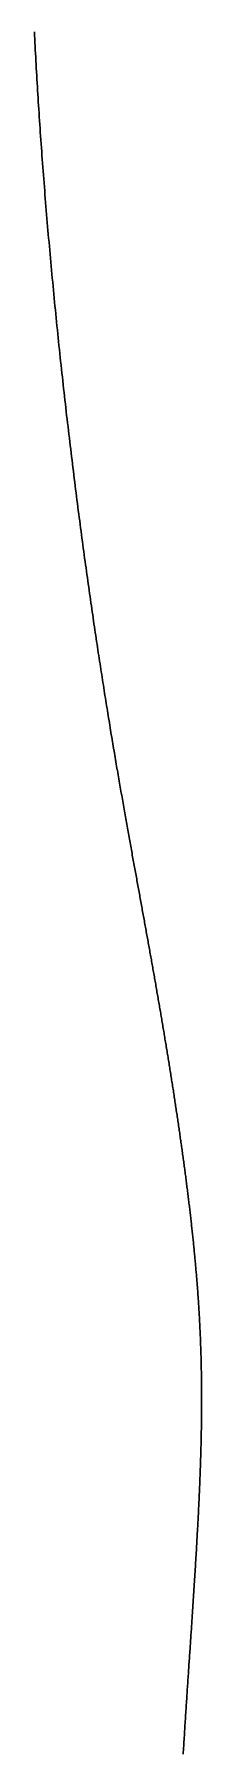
# Model space of a CAD drawing. Header units: inches. Extents: x 130170 to 284068, y 377793 to 804530.
# Drawn here: x 253813.41 to 253817.66, y 736780.04 to 736823.76 of the extents above; entities that cross this region are included whole.
import ezdxf

# ---------------------------------------------------------------- set-up
doc = ezdxf.new("R2010")
doc.units = ezdxf.units.IN
doc.header["$MEASUREMENT"] = 0
doc.layers.add('muni_il', color=7, linetype='Continuous')

msp = doc.modelspace()

# ---------------------------------------------------------------- linework, layer by layer
at = {"layer": 'muni_il'}
for points in [[(253813.407, 736823.828), (253813.412, 736823.736), (253813.416, 736823.645), (253813.421, 736823.553), (253813.425, 736823.461), (253813.43, 736823.369), (253813.435, 736823.277), (253813.44, 736823.184), (253813.445, 736823.091), (253813.45, 736822.997), (253813.456, 736822.904), (253813.461, 736822.81), (253813.466, 736822.715), (253813.472, 736822.621), (253813.478, 736822.526), (253813.483, 736822.431), (253813.489, 736822.336), (253813.495, 736822.241), (253813.501, 736822.145), (253813.507, 736822.049), (253813.513, 736821.953), (253813.519, 736821.856), (253813.525, 736821.76), (253813.532, 736821.663), (253813.538, 736821.566), (253813.545, 736821.468), (253813.551, 736821.371), (253813.558, 736821.273), (253813.565, 736821.175), (253813.572, 736821.077), (253813.579, 736820.979), (253813.586, 736820.88), (253813.593, 736820.781), (253813.6, 736820.683), (253813.607, 736820.584), (253813.615, 736820.484), (253813.622, 736820.385), (253813.63, 736820.285), (253813.638, 736820.186), (253813.645, 736820.086), (253813.653, 736819.986), (253813.661, 736819.886), (253813.669, 736819.786), (253813.677, 736819.685), (253813.685, 736819.585), (253813.693, 736819.484), (253813.702, 736819.384), (253813.71, 736819.283), (253813.718, 736819.182), (253813.727, 736819.081), (253813.735, 736818.98), (253813.744, 736818.879), (253813.753, 736818.778), (253813.761, 736818.677), (253813.77, 736818.576), (253813.779, 736818.474), (253813.788, 736818.373), (253813.797, 736818.272), (253813.806, 736818.17), (253813.816, 736818.069), (253813.825, 736817.967), (253813.834, 736817.866), (253813.844, 736817.765), (253813.853, 736817.663), (253813.862, 736817.562), (253813.872, 736817.46), (253813.882, 736817.359), (253813.892, 736817.258), (253813.901, 736817.156), (253813.911, 736817.055), (253813.921, 736816.954), (253813.931, 736816.853), (253813.941, 736816.752), (253813.951, 736816.651), (253813.961, 736816.55), (253813.971, 736816.449), (253813.981, 736816.348), (253813.992, 736816.248), (253814.002, 736816.147), (253814.012, 736816.047), (253814.023, 736815.947), (253814.033, 736815.846), (253814.044, 736815.746), (253814.054, 736815.647), (253814.065, 736815.547), (253814.075, 736815.447), (253814.086, 736815.348), (253814.097, 736815.248), (253814.108, 736815.149), (253814.118, 736815.05), (253814.129, 736814.952), (253814.14, 736814.853), (253814.151, 736814.755), (253814.162, 736814.657), (253814.173, 736814.559), (253814.184, 736814.461), (253814.195, 736814.363), (253814.206, 736814.266), (253814.217, 736814.169), (253814.228, 736814.072), (253814.239, 736813.975), (253814.251, 736813.879), (253814.262, 736813.783), (253814.273, 736813.687), (253814.284, 736813.591), (253814.296, 736813.496), (253814.307, 736813.401), (253814.318, 736813.306), (253814.33, 736813.212), (253814.341, 736813.117), (253814.352, 736813.023), (253814.364, 736812.93), (253814.375, 736812.836), (253814.387, 736812.743), (253814.398, 736812.651), (253814.409, 736812.558), (253814.421, 736812.466), (253814.432, 736812.374), (253814.444, 736812.283), (253814.455, 736812.191), (253814.467, 736812.101), (253814.478, 736812.01), (253814.49, 736811.92), (253814.501, 736811.83), (253814.513, 736811.741), (253814.524, 736811.652), (253814.536, 736811.563), (253814.547, 736811.474), (253814.559, 736811.386), (253814.571, 736811.299), (253814.582, 736811.211), (253814.594, 736811.124), (253814.605, 736811.038), (253814.617, 736810.951), (253814.628, 736810.865), (253814.64, 736810.78), (253814.651, 736810.695), (253814.662, 736810.61), (253814.674, 736810.526), (253814.685, 736810.442), (253814.697, 736810.358), (253814.708, 736810.275), (253814.72, 736810.192), (253814.731, 736810.11), (253814.743, 736810.028), (253814.754, 736809.946), (253814.765, 736809.865), (253814.777, 736809.784), (253814.788, 736809.704), (253814.8, 736809.624), (253814.811, 736809.544), (253814.822, 736809.465), (253814.833, 736809.386), (253814.845, 736809.308), (253814.856, 736809.229), (253814.867, 736809.152), (253814.878, 736809.075), (253814.89, 736808.998), (253814.901, 736808.922), (253814.912, 736808.846), (253814.923, 736808.77), (253814.934, 736808.695), (253814.945, 736808.62), (253814.956, 736808.546), (253814.967, 736808.472), (253814.978, 736808.398), (253814.989, 736808.325), (253815, 736808.252), (253815.011, 736808.18), (253815.022, 736808.108), (253815.033, 736808.036), (253815.044, 736807.965), (253815.054, 736807.894), (253815.065, 736807.824), (253815.076, 736807.754), (253815.087, 736807.684), (253815.097, 736807.615), (253815.108, 736807.546), (253815.119, 736807.478), (253815.129, 736807.41), (253815.14, 736807.342), (253815.15, 736807.275), (253815.161, 736807.208), (253815.171, 736807.142), (253815.182, 736807.076), (253815.192, 736807.01), (253815.203, 736806.945), (253815.213, 736806.88), (253815.223, 736806.815), (253815.234, 736806.751), (253815.244, 736806.687), (253815.254, 736806.624), (253815.264, 736806.561), (253815.274, 736806.498), (253815.285, 736806.436), (253815.295, 736806.374), (253815.305, 736806.312), (253815.315, 736806.251), (253815.325, 736806.19), (253815.335, 736806.129), (253815.345, 736806.069), (253815.354, 736806.009), (253815.364, 736805.949), (253815.374, 736805.89), (253815.384, 736805.831), (253815.394, 736805.773), (253815.403, 736805.715), (253815.413, 736805.657), (253815.423, 736805.599), (253815.432, 736805.542), (253815.442, 736805.485), (253815.452, 736805.428), (253815.461, 736805.372), (253815.47, 736805.316), (253815.48, 736805.261), (253815.489, 736805.205), (253815.499, 736805.15), (253815.508, 736805.095), (253815.517, 736805.041), (253815.527, 736804.987), (253815.536, 736804.933), (253815.545, 736804.879), (253815.554, 736804.826), (253815.564, 736804.773), (253815.573, 736804.72), (253815.582, 736804.668), (253815.591, 736804.616), (253815.6, 736804.564), (253815.609, 736804.512), (253815.618, 736804.461), (253815.627, 736804.409), (253815.636, 736804.358), (253815.645, 736804.308), (253815.654, 736804.258), (253815.662, 736804.207), (253815.671, 736804.157), (253815.68, 736804.108), (253815.689, 736804.058), (253815.697, 736804.009), (253815.706, 736803.96), (253815.715, 736803.912), (253815.723, 736803.863), (253815.732, 736803.815), (253815.74, 736803.767), (253815.749, 736803.719), (253815.757, 736803.671), (253815.766, 736803.624), (253815.774, 736803.577), (253815.783, 736803.53), (253815.791, 736803.483), (253815.8, 736803.436), (253815.808, 736803.39), (253815.816, 736803.343), (253815.825, 736803.297), (253815.833, 736803.251), (253815.841, 736803.206), (253815.849, 736803.16), (253815.857, 736803.115), (253815.866, 736803.07), (253815.874, 736803.025), (253815.882, 736802.98), (253815.89, 736802.935), (253815.898, 736802.891), (253815.906, 736802.846), (253815.914, 736802.802), (253815.922, 736802.758), (253815.93, 736802.714), (253815.938, 736802.67), (253815.946, 736802.627), (253815.954, 736802.584), (253815.962, 736802.54), (253815.97, 736802.497), (253815.977, 736802.454), (253815.985, 736802.411), (253815.993, 736802.368), (253816.001, 736802.326), (253816.009, 736802.283), (253816.016, 736802.241), (253816.024, 736802.198), (253816.032, 736802.156), (253816.039, 736802.114), (253816.047, 736802.072), (253816.055, 736802.03), (253816.062, 736801.988), (253816.07, 736801.947), (253816.078, 736801.905), (253816.085, 736801.864), (253816.093, 736801.822), (253816.1, 736801.781), (253816.108, 736801.74), (253816.115, 736801.699), (253816.123, 736801.658), (253816.13, 736801.617), (253816.138, 736801.576), (253816.145, 736801.535), (253816.152, 736801.495), (253816.16, 736801.454), (253816.167, 736801.414), (253816.174, 736801.373), (253816.182, 736801.333), (253816.189, 736801.293), (253816.196, 736801.252), (253816.204, 736801.212), (253816.211, 736801.172), (253816.218, 736801.132), (253816.226, 736801.092), (253816.233, 736801.052), (253816.24, 736801.012), (253816.247, 736800.973), (253816.254, 736800.933), (253816.262, 736800.893), (253816.269, 736800.853), (253816.276, 736800.814), (253816.283, 736800.774), (253816.29, 736800.735), (253816.297, 736800.695), (253816.304, 736800.656), (253816.311, 736800.616), (253816.319, 736800.577), (253816.326, 736800.538), (253816.333, 736800.499), (253816.34, 736800.459), (253816.347, 736800.42), (253816.354, 736800.381), (253816.361, 736800.342), (253816.368, 736800.303), (253816.375, 736800.264), (253816.382, 736800.225), (253816.389, 736800.185), (253816.396, 736800.147), (253816.403, 736800.107), (253816.41, 736800.068), (253816.416, 736800.03), (253816.423, 736799.991), (253816.43, 736799.952), (253816.437, 736799.913), (253816.444, 736799.874), (253816.451, 736799.835), (253816.458, 736799.796), (253816.465, 736799.758), (253816.471, 736799.719), (253816.478, 736799.68), (253816.485, 736799.641), (253816.492, 736799.602), (253816.499, 736799.564), (253816.505, 736799.525), (253816.512, 736799.486), (253816.519, 736799.448), (253816.525, 736799.409), (253816.532, 736799.37), (253816.539, 736799.332), (253816.546, 736799.293), (253816.552, 736799.254), (253816.559, 736799.216), (253816.566, 736799.177), (253816.572, 736799.138), (253816.579, 736799.1), (253816.586, 736799.061), (253816.592, 736799.022), (253816.599, 736798.984), (253816.606, 736798.945), (253816.612, 736798.906), (253816.619, 736798.868), (253816.625, 736798.829), (253816.632, 736798.79), (253816.639, 736798.752), (253816.645, 736798.713), (253816.652, 736798.674), (253816.658, 736798.636), (253816.665, 736798.597), (253816.671, 736798.558), (253816.678, 736798.52), (253816.684, 736798.481), (253816.691, 736798.443), (253816.697, 736798.404), (253816.704, 736798.365), (253816.71, 736798.327), (253816.717, 736798.288), (253816.723, 736798.249), (253816.729, 736798.211), (253816.736, 736798.172), (253816.742, 736798.133), (253816.749, 736798.095), (253816.755, 736798.056), (253816.761, 736798.017), (253816.768, 736797.978), (253816.774, 736797.94), (253816.78, 736797.901), (253816.787, 736797.862), (253816.793, 736797.824), (253816.799, 736797.785), (253816.806, 736797.746), (253816.812, 736797.708), (253816.818, 736797.669), (253816.824, 736797.63), (253816.831, 736797.591), (253816.837, 736797.553), (253816.843, 736797.514), (253816.849, 736797.475), (253816.855, 736797.437), (253816.862, 736797.398), (253816.868, 736797.359), (253816.874, 736797.321), (253816.88, 736797.282), (253816.886, 736797.243), (253816.892, 736797.205), (253816.898, 736797.166), (253816.904, 736797.127), (253816.911, 736797.088), (253816.917, 736797.05), (253816.923, 736797.011), (253816.929, 736796.972), (253816.935, 736796.934), (253816.941, 736796.895), (253816.947, 736796.856), (253816.953, 736796.818), (253816.959, 736796.779), (253816.965, 736796.74), (253816.97, 736796.702), (253816.976, 736796.663), (253816.982, 736796.624), (253816.988, 736796.586), (253816.994, 736796.547), (253817, 736796.508), (253817.006, 736796.47), (253817.012, 736796.431), (253817.017, 736796.393), (253817.023, 736796.354), (253817.029, 736796.316), (253817.035, 736796.277), (253817.041, 736796.238), (253817.046, 736796.2), (253817.052, 736796.161), (253817.058, 736796.123), (253817.063, 736796.084), (253817.069, 736796.046), (253817.075, 736796.007), (253817.08, 736795.969), (253817.086, 736795.93), (253817.091, 736795.892), (253817.097, 736795.854), (253817.103, 736795.815), (253817.108, 736795.777), (253817.114, 736795.738), (253817.119, 736795.7), (253817.125, 736795.662), (253817.13, 736795.624), (253817.135, 736795.585), (253817.141, 736795.547), (253817.146, 736795.509), (253817.152, 736795.47), (253817.157, 736795.432), (253817.162, 736795.394), (253817.168, 736795.356), (253817.173, 736795.318), (253817.178, 736795.28), (253817.183, 736795.242), (253817.189, 736795.204), (253817.194, 736795.166), (253817.199, 736795.128), (253817.204, 736795.09), (253817.209, 736795.051), (253817.214, 736795.014), (253817.219, 736794.976), (253817.225, 736794.938), (253817.23, 736794.9), (253817.235, 736794.862), (253817.24, 736794.824), (253817.245, 736794.786), (253817.25, 736794.749), (253817.255, 736794.711), (253817.26, 736794.673), (253817.264, 736794.636), (253817.269, 736794.598), (253817.274, 736794.561), (253817.279, 736794.523), (253817.284, 736794.486), (253817.288, 736794.448), (253817.293, 736794.411), (253817.298, 736794.373), (253817.303, 736794.336), (253817.307, 736794.298), (253817.312, 736794.261), (253817.316, 736794.224), (253817.321, 736794.187), (253817.326, 736794.149), (253817.33, 736794.112), (253817.335, 736794.075), (253817.339, 736794.038), (253817.344, 736794.001), (253817.348, 736793.964), (253817.353, 736793.927), (253817.357, 736793.89), (253817.361, 736793.853), (253817.366, 736793.816), (253817.37, 736793.779), (253817.374, 736793.742), (253817.378, 736793.705), (253817.383, 736793.669), (253817.387, 736793.632), (253817.391, 736793.595), (253817.395, 736793.559), (253817.399, 736793.522), (253817.403, 736793.486), (253817.407, 736793.449), (253817.411, 736793.412), (253817.415, 736793.376), (253817.419, 736793.34), (253817.423, 736793.303), (253817.427, 736793.267), (253817.431, 736793.23), (253817.435, 736793.194), (253817.438, 736793.158), (253817.442, 736793.122), (253817.446, 736793.086), (253817.45, 736793.049), (253817.453, 736793.013), (253817.457, 736792.977), (253817.461, 736792.941), (253817.464, 736792.905), (253817.468, 736792.869), (253817.471, 736792.833), (253817.475, 736792.798), (253817.478, 736792.762), (253817.482, 736792.726), (253817.485, 736792.69), (253817.488, 736792.655), (253817.492, 736792.619), (253817.495, 736792.583), (253817.498, 736792.548), (253817.502, 736792.512), (253817.505, 736792.476), (253817.508, 736792.441), (253817.511, 736792.405), (253817.514, 736792.37), (253817.517, 736792.334), (253817.52, 736792.299), (253817.523, 736792.264), (253817.526, 736792.228), (253817.529, 736792.193), (253817.532, 736792.158), (253817.535, 736792.122), (253817.538, 736792.087), (253817.541, 736792.052), (253817.544, 736792.017), (253817.546, 736791.982), (253817.549, 736791.947), (253817.552, 736791.911), (253817.554, 736791.876), (253817.557, 736791.841), (253817.56, 736791.806), (253817.562, 736791.771), (253817.565, 736791.736), (253817.567, 736791.701), (253817.57, 736791.666), (253817.572, 736791.631), (253817.575, 736791.597), (253817.577, 736791.562), (253817.579, 736791.527), (253817.581, 736791.492), (253817.584, 736791.457), (253817.586, 736791.422), (253817.588, 736791.388), (253817.59, 736791.353), (253817.593, 736791.318), (253817.595, 736791.283), (253817.597, 736791.249), (253817.599, 736791.214), (253817.601, 736791.179), (253817.603, 736791.145), (253817.605, 736791.11), (253817.606, 736791.075), (253817.608, 736791.041), (253817.61, 736791.006), (253817.612, 736790.972), (253817.614, 736790.937), (253817.615, 736790.902), (253817.617, 736790.868), (253817.619, 736790.833), (253817.62, 736790.799), (253817.622, 736790.764), (253817.624, 736790.729), (253817.625, 736790.695), (253817.627, 736790.66), (253817.628, 736790.626), (253817.63, 736790.591), (253817.631, 736790.557), (253817.632, 736790.522), (253817.634, 736790.488), (253817.635, 736790.453), (253817.636, 736790.418), (253817.637, 736790.384), (253817.639, 736790.349), (253817.64, 736790.315), (253817.641, 736790.28), (253817.642, 736790.246), (253817.643, 736790.211), (253817.644, 736790.176), (253817.645, 736790.142), (253817.646, 736790.107), (253817.647, 736790.073), (253817.648, 736790.038), (253817.649, 736790.003), (253817.65, 736789.969), (253817.65, 736789.934), (253817.651, 736789.899), (253817.652, 736789.864), (253817.653, 736789.83), (253817.653, 736789.795), (253817.654, 736789.76), (253817.655, 736789.726), (253817.655, 736789.691), (253817.656, 736789.656), (253817.656, 736789.621), (253817.657, 736789.586), (253817.657, 736789.551), (253817.658, 736789.517), (253817.658, 736789.482), (253817.658, 736789.447), (253817.659, 736789.412), (253817.659, 736789.377), (253817.659, 736789.342), (253817.66, 736789.307), (253817.66, 736789.272), (253817.66, 736789.237), (253817.66, 736789.202), (253817.66, 736789.166), (253817.66, 736789.131), (253817.66, 736789.096), (253817.66, 736789.061), (253817.66, 736789.025), (253817.66, 736788.99), (253817.66, 736788.955), (253817.66, 736788.919), (253817.66, 736788.884), (253817.66, 736788.849), (253817.66, 736788.813), (253817.66, 736788.778), (253817.659, 736788.742), (253817.659, 736788.706), (253817.659, 736788.671), (253817.658, 736788.635), (253817.658, 736788.599), (253817.658, 736788.564), (253817.657, 736788.528), (253817.657, 736788.492), (253817.656, 736788.456), (253817.656, 736788.42), (253817.655, 736788.384), (253817.655, 736788.348), (253817.654, 736788.312), (253817.654, 736788.276), (253817.653, 736788.24), (253817.652, 736788.204), (253817.652, 736788.168), (253817.651, 736788.131), (253817.65, 736788.095), (253817.649, 736788.059), (253817.649, 736788.022), (253817.648, 736787.986), (253817.647, 736787.949), (253817.646, 736787.913), (253817.645, 736787.876), (253817.644, 736787.839), (253817.643, 736787.803), (253817.642, 736787.766), (253817.641, 736787.729), (253817.64, 736787.692), (253817.639, 736787.655), (253817.638, 736787.618), (253817.637, 736787.581), (253817.636, 736787.544), (253817.634, 736787.507), (253817.633, 736787.469), (253817.632, 736787.432), (253817.631, 736787.395), (253817.63, 736787.358), (253817.628, 736787.32), (253817.627, 736787.283), (253817.626, 736787.245), (253817.624, 736787.207), (253817.623, 736787.17), (253817.621, 736787.132), (253817.62, 736787.094), (253817.619, 736787.056), (253817.617, 736787.018), (253817.616, 736786.98), (253817.614, 736786.942), (253817.612, 736786.904), (253817.611, 736786.866), (253817.609, 736786.827), (253817.608, 736786.789), (253817.606, 736786.751), (253817.604, 736786.712), (253817.603, 736786.674), (253817.601, 736786.635), (253817.599, 736786.596), (253817.597, 736786.557), (253817.596, 736786.519), (253817.594, 736786.48), (253817.592, 736786.441), (253817.59, 736786.402), (253817.588, 736786.363), (253817.586, 736786.324), (253817.585, 736786.284), (253817.583, 736786.245), (253817.581, 736786.206), (253817.579, 736786.166), (253817.577, 736786.127), (253817.575, 736786.087), (253817.573, 736786.047), (253817.571, 736786.008), (253817.569, 736785.968), (253817.566, 736785.928), (253817.564, 736785.888), (253817.562, 736785.848), (253817.56, 736785.808), (253817.558, 736785.768), (253817.556, 736785.727), (253817.554, 736785.687), (253817.551, 736785.647), (253817.549, 736785.606), (253817.547, 736785.565), (253817.545, 736785.525), (253817.542, 736785.484), (253817.54, 736785.443), (253817.538, 736785.402), (253817.535, 736785.361), (253817.533, 736785.32), (253817.531, 736785.279), (253817.528, 736785.238), (253817.526, 736785.196), (253817.523, 736785.155), (253817.521, 736785.114), (253817.518, 736785.072), (253817.516, 736785.03), (253817.513, 736784.989), (253817.511, 736784.947), (253817.508, 736784.905), (253817.506, 736784.863), (253817.503, 736784.821), (253817.501, 736784.779), (253817.498, 736784.736), (253817.495, 736784.694), (253817.493, 736784.652), (253817.49, 736784.609), (253817.487, 736784.566), (253817.485, 736784.524), (253817.482, 736784.481), (253817.479, 736784.438), (253817.477, 736784.395), (253817.474, 736784.352), (253817.471, 736784.309), (253817.469, 736784.265), (253817.466, 736784.222), (253817.463, 736784.179), (253817.46, 736784.135), (253817.457, 736784.091), (253817.454, 736784.048), (253817.452, 736784.004), (253817.449, 736783.96), (253817.446, 736783.916), (253817.443, 736783.872), (253817.44, 736783.828), (253817.437, 736783.783), (253817.434, 736783.739), (253817.431, 736783.694), (253817.429, 736783.65), (253817.426, 736783.605), (253817.423, 736783.56), (253817.42, 736783.515), (253817.417, 736783.47), (253817.414, 736783.425), (253817.411, 736783.38), (253817.408, 736783.334), (253817.405, 736783.289), (253817.402, 736783.243), (253817.399, 736783.197), (253817.396, 736783.152), (253817.393, 736783.106), (253817.389, 736783.06), (253817.386, 736783.014), (253817.383, 736782.967), (253817.38, 736782.921), (253817.377, 736782.875), (253817.374, 736782.828), (253817.371, 736782.781), (253817.368, 736782.735), (253817.365, 736782.688), (253817.362, 736782.64), (253817.358, 736782.593), (253817.355, 736782.546), (253817.352, 736782.499), (253817.349, 736782.451), (253817.346, 736782.404), (253817.342, 736782.356), (253817.339, 736782.308), (253817.336, 736782.26), (253817.333, 736782.212), (253817.33, 736782.164), (253817.326, 736782.115), (253817.323, 736782.067), (253817.32, 736782.018), (253817.317, 736781.97), (253817.313, 736781.921), (253817.31, 736781.872), (253817.307, 736781.823), (253817.304, 736781.773), (253817.3, 736781.724), (253817.297, 736781.674), (253817.294, 736781.625), (253817.291, 736781.575), (253817.287, 736781.525), (253817.284, 736781.475), (253817.281, 736781.425), (253817.277, 736781.375), (253817.274, 736781.324), (253817.271, 736781.274), (253817.267, 736781.223), (253817.264, 736781.172), (253817.261, 736781.121), (253817.257, 736781.07), (253817.254, 736781.019), (253817.251, 736780.968), (253817.247, 736780.916), (253817.244, 736780.865), (253817.241, 736780.813), (253817.237, 736780.761), (253817.234, 736780.709), (253817.231, 736780.657), (253817.227, 736780.604), (253817.224, 736780.552), (253817.221, 736780.499), (253817.217, 736780.446), (253817.214, 736780.393), (253817.21, 736780.34), (253817.207, 736780.287), (253817.204, 736780.234), (253817.2, 736780.18), (253817.197, 736780.127), (253817.194, 736780.073), (253817.19, 736780.019)], [(253817.19, 736780.019), (253817.194, 736780.073), (253817.197, 736780.127), (253817.2, 736780.18), (253817.204, 736780.234), (253817.207, 736780.287), (253817.21, 736780.34), (253817.214, 736780.393), (253817.217, 736780.446), (253817.221, 736780.499), (253817.224, 736780.552), (253817.227, 736780.604), (253817.231, 736780.657), (253817.234, 736780.709), (253817.237, 736780.761), (253817.241, 736780.813), (253817.244, 736780.865), (253817.247, 736780.916), (253817.251, 736780.968), (253817.254, 736781.019), (253817.257, 736781.07), (253817.261, 736781.121), (253817.264, 736781.172), (253817.267, 736781.223), (253817.271, 736781.274), (253817.274, 736781.324), (253817.277, 736781.375), (253817.281, 736781.425), (253817.284, 736781.475), (253817.287, 736781.525), (253817.291, 736781.575), (253817.294, 736781.625), (253817.297, 736781.674), (253817.3, 736781.724), (253817.304, 736781.773), (253817.307, 736781.823), (253817.31, 736781.872), (253817.313, 736781.921), (253817.317, 736781.97), (253817.32, 736782.018), (253817.323, 736782.067), (253817.326, 736782.115), (253817.33, 736782.164), (253817.333, 736782.212), (253817.336, 736782.26), (253817.339, 736782.308), (253817.342, 736782.356), (253817.346, 736782.404), (253817.349, 736782.451), (253817.352, 736782.499), (253817.355, 736782.546), (253817.358, 736782.593), (253817.362, 736782.64), (253817.365, 736782.688), (253817.368, 736782.735), (253817.371, 736782.781), (253817.374, 736782.828), (253817.377, 736782.875), (253817.38, 736782.921), (253817.383, 736782.967), (253817.386, 736783.014), (253817.389, 736783.06), (253817.393, 736783.106), (253817.396, 736783.152), (253817.399, 736783.197), (253817.402, 736783.243), (253817.405, 736783.289), (253817.408, 736783.334), (253817.411, 736783.38), (253817.414, 736783.425), (253817.417, 736783.47), (253817.42, 736783.515), (253817.423, 736783.56), (253817.426, 736783.605), (253817.429, 736783.65), (253817.431, 736783.694), (253817.434, 736783.739), (253817.437, 736783.783), (253817.44, 736783.828), (253817.443, 736783.872), (253817.446, 736783.916), (253817.449, 736783.96), (253817.452, 736784.004), (253817.454, 736784.048), (253817.457, 736784.091), (253817.46, 736784.135), (253817.463, 736784.179), (253817.466, 736784.222), (253817.469, 736784.265), (253817.471, 736784.309), (253817.474, 736784.352), (253817.477, 736784.395), (253817.479, 736784.438), (253817.482, 736784.481), (253817.485, 736784.524), (253817.487, 736784.566), (253817.49, 736784.609), (253817.493, 736784.652), (253817.495, 736784.694), (253817.498, 736784.736), (253817.501, 736784.779), (253817.503, 736784.821), (253817.506, 736784.863), (253817.508, 736784.905), (253817.511, 736784.947), (253817.513, 736784.989), (253817.516, 736785.03), (253817.518, 736785.072), (253817.521, 736785.114), (253817.523, 736785.155), (253817.526, 736785.196), (253817.528, 736785.238), (253817.531, 736785.279), (253817.533, 736785.32), (253817.535, 736785.361), (253817.538, 736785.402), (253817.54, 736785.443), (253817.542, 736785.484), (253817.545, 736785.525), (253817.547, 736785.565), (253817.549, 736785.606), (253817.551, 736785.647), (253817.554, 736785.687), (253817.556, 736785.727), (253817.558, 736785.768), (253817.56, 736785.808), (253817.562, 736785.848), (253817.564, 736785.888), (253817.566, 736785.928), (253817.569, 736785.968), (253817.571, 736786.008), (253817.573, 736786.047), (253817.575, 736786.087), (253817.577, 736786.127), (253817.579, 736786.166), (253817.581, 736786.206), (253817.583, 736786.245), (253817.585, 736786.284), (253817.586, 736786.324), (253817.588, 736786.363), (253817.59, 736786.402), (253817.592, 736786.441), (253817.594, 736786.48), (253817.596, 736786.519), (253817.597, 736786.557), (253817.599, 736786.596), (253817.601, 736786.635), (253817.603, 736786.674), (253817.604, 736786.712), (253817.606, 736786.751), (253817.608, 736786.789), (253817.609, 736786.827), (253817.611, 736786.866), (253817.612, 736786.904), (253817.614, 736786.942), (253817.616, 736786.98), (253817.617, 736787.018), (253817.619, 736787.056), (253817.62, 736787.094), (253817.621, 736787.132), (253817.623, 736787.17), (253817.624, 736787.207), (253817.626, 736787.245), (253817.627, 736787.283), (253817.628, 736787.32), (253817.63, 736787.358), (253817.631, 736787.395), (253817.632, 736787.432), (253817.633, 736787.469), (253817.634, 736787.507), (253817.636, 736787.544), (253817.637, 736787.581), (253817.638, 736787.618), (253817.639, 736787.655), (253817.64, 736787.692), (253817.641, 736787.729), (253817.642, 736787.766), (253817.643, 736787.803), (253817.644, 736787.839), (253817.645, 736787.876), (253817.646, 736787.913), (253817.647, 736787.949), (253817.648, 736787.986), (253817.649, 736788.022), (253817.649, 736788.059), (253817.65, 736788.095), (253817.651, 736788.131), (253817.652, 736788.168), (253817.652, 736788.204), (253817.653, 736788.24), (253817.654, 736788.276), (253817.654, 736788.312), (253817.655, 736788.348), (253817.655, 736788.384), (253817.656, 736788.42), (253817.656, 736788.456), (253817.657, 736788.492), (253817.657, 736788.528), (253817.658, 736788.564), (253817.658, 736788.599), (253817.658, 736788.635), (253817.659, 736788.671), (253817.659, 736788.706), (253817.659, 736788.742), (253817.66, 736788.778), (253817.66, 736788.813), (253817.66, 736788.849), (253817.66, 736788.884), (253817.66, 736788.919), (253817.66, 736788.955), (253817.66, 736788.99), (253817.66, 736789.025), (253817.66, 736789.061), (253817.66, 736789.096), (253817.66, 736789.131), (253817.66, 736789.166), (253817.66, 736789.202), (253817.66, 736789.237), (253817.66, 736789.272), (253817.66, 736789.307), (253817.659, 736789.342), (253817.659, 736789.377), (253817.659, 736789.412), (253817.658, 736789.447), (253817.658, 736789.482), (253817.658, 736789.517), (253817.657, 736789.551), (253817.657, 736789.586), (253817.656, 736789.621), (253817.656, 736789.656), (253817.655, 736789.691), (253817.655, 736789.726), (253817.654, 736789.76), (253817.653, 736789.795), (253817.653, 736789.83), (253817.652, 736789.864), (253817.651, 736789.899), (253817.65, 736789.934), (253817.65, 736789.969), (253817.649, 736790.003), (253817.648, 736790.038), (253817.647, 736790.073), (253817.646, 736790.107), (253817.645, 736790.142), (253817.644, 736790.176), (253817.643, 736790.211), (253817.642, 736790.246), (253817.641, 736790.28), (253817.64, 736790.315), (253817.639, 736790.349), (253817.637, 736790.384), (253817.636, 736790.418), (253817.635, 736790.453), (253817.634, 736790.488), (253817.632, 736790.522), (253817.631, 736790.557), (253817.63, 736790.591), (253817.628, 736790.626), (253817.627, 736790.66), (253817.625, 736790.695), (253817.624, 736790.729), (253817.622, 736790.764), (253817.62, 736790.799), (253817.619, 736790.833), (253817.617, 736790.868), (253817.615, 736790.902), (253817.614, 736790.937), (253817.612, 736790.972), (253817.61, 736791.006), (253817.608, 736791.041), (253817.606, 736791.075), (253817.605, 736791.11), (253817.603, 736791.145), (253817.601, 736791.179), (253817.599, 736791.214), (253817.597, 736791.249), (253817.595, 736791.283), (253817.593, 736791.318), (253817.59, 736791.353), (253817.588, 736791.388), (253817.586, 736791.422), (253817.584, 736791.457), (253817.581, 736791.492), (253817.579, 736791.527), (253817.577, 736791.562), (253817.575, 736791.597), (253817.572, 736791.631), (253817.57, 736791.666), (253817.567, 736791.701), (253817.565, 736791.736), (253817.562, 736791.771), (253817.56, 736791.806), (253817.557, 736791.841), (253817.554, 736791.876), (253817.552, 736791.911), (253817.549, 736791.947), (253817.546, 736791.982), (253817.544, 736792.017), (253817.541, 736792.052), (253817.538, 736792.087), (253817.535, 736792.122), (253817.532, 736792.158), (253817.529, 736792.193), (253817.526, 736792.228), (253817.523, 736792.264), (253817.52, 736792.299), (253817.517, 736792.334), (253817.514, 736792.37), (253817.511, 736792.405), (253817.508, 736792.441), (253817.505, 736792.476), (253817.502, 736792.512), (253817.498, 736792.548), (253817.495, 736792.583), (253817.492, 736792.619), (253817.488, 736792.655), (253817.485, 736792.69), (253817.482, 736792.726), (253817.478, 736792.762), (253817.475, 736792.798), (253817.471, 736792.833), (253817.468, 736792.869), (253817.464, 736792.905), (253817.461, 736792.941), (253817.457, 736792.977), (253817.453, 736793.013), (253817.45, 736793.049), (253817.446, 736793.086), (253817.442, 736793.122), (253817.438, 736793.158), (253817.435, 736793.194), (253817.431, 736793.23), (253817.427, 736793.267), (253817.423, 736793.303), (253817.419, 736793.34), (253817.415, 736793.376), (253817.411, 736793.412), (253817.407, 736793.449), (253817.403, 736793.486), (253817.399, 736793.522), (253817.395, 736793.559), (253817.391, 736793.595), (253817.387, 736793.632), (253817.383, 736793.669), (253817.378, 736793.705), (253817.374, 736793.742), (253817.37, 736793.779), (253817.366, 736793.816), (253817.361, 736793.853), (253817.357, 736793.89), (253817.353, 736793.927), (253817.348, 736793.964), (253817.344, 736794.001), (253817.339, 736794.038), (253817.335, 736794.075), (253817.33, 736794.112), (253817.326, 736794.149), (253817.321, 736794.187), (253817.316, 736794.224), (253817.312, 736794.261), (253817.307, 736794.298), (253817.303, 736794.336), (253817.298, 736794.373), (253817.293, 736794.411), (253817.288, 736794.448), (253817.284, 736794.486), (253817.279, 736794.523), (253817.274, 736794.561), (253817.269, 736794.598), (253817.264, 736794.636), (253817.26, 736794.673), (253817.255, 736794.711), (253817.25, 736794.749), (253817.245, 736794.786), (253817.24, 736794.824), (253817.235, 736794.862), (253817.23, 736794.9), (253817.225, 736794.938), (253817.219, 736794.976), (253817.214, 736795.014), (253817.209, 736795.051), (253817.204, 736795.09), (253817.199, 736795.128), (253817.194, 736795.166), (253817.189, 736795.204), (253817.183, 736795.242), (253817.178, 736795.28), (253817.173, 736795.318), (253817.168, 736795.356), (253817.162, 736795.394), (253817.157, 736795.432), (253817.152, 736795.47), (253817.146, 736795.509), (253817.141, 736795.547), (253817.135, 736795.585), (253817.13, 736795.624), (253817.125, 736795.662), (253817.119, 736795.7), (253817.114, 736795.738), (253817.108, 736795.777), (253817.103, 736795.815), (253817.097, 736795.854), (253817.091, 736795.892), (253817.086, 736795.93), (253817.08, 736795.969), (253817.075, 736796.007), (253817.069, 736796.046), (253817.063, 736796.084), (253817.058, 736796.123), (253817.052, 736796.161), (253817.046, 736796.2), (253817.041, 736796.238), (253817.035, 736796.277), (253817.029, 736796.316), (253817.023, 736796.354), (253817.017, 736796.393), (253817.012, 736796.431), (253817.006, 736796.47), (253817, 736796.508), (253816.994, 736796.547), (253816.988, 736796.586), (253816.982, 736796.624), (253816.976, 736796.663), (253816.97, 736796.702), (253816.965, 736796.74), (253816.959, 736796.779), (253816.953, 736796.818), (253816.947, 736796.856), (253816.941, 736796.895), (253816.935, 736796.934), (253816.929, 736796.972), (253816.923, 736797.011), (253816.917, 736797.05), (253816.911, 736797.088), (253816.904, 736797.127), (253816.898, 736797.166), (253816.892, 736797.205), (253816.886, 736797.243), (253816.88, 736797.282), (253816.874, 736797.321), (253816.868, 736797.359), (253816.862, 736797.398), (253816.855, 736797.437), (253816.849, 736797.475), (253816.843, 736797.514), (253816.837, 736797.553), (253816.831, 736797.591), (253816.824, 736797.63), (253816.818, 736797.669), (253816.812, 736797.708), (253816.806, 736797.746), (253816.799, 736797.785), (253816.793, 736797.824), (253816.787, 736797.862), (253816.78, 736797.901), (253816.774, 736797.94), (253816.768, 736797.978), (253816.761, 736798.017), (253816.755, 736798.056), (253816.749, 736798.095), (253816.742, 736798.133), (253816.736, 736798.172), (253816.729, 736798.211), (253816.723, 736798.249), (253816.717, 736798.288), (253816.71, 736798.327), (253816.704, 736798.365), (253816.697, 736798.404), (253816.691, 736798.443), (253816.684, 736798.481), (253816.678, 736798.52), (253816.671, 736798.558), (253816.665, 736798.597), (253816.658, 736798.636), (253816.652, 736798.674), (253816.645, 736798.713), (253816.639, 736798.752), (253816.632, 736798.79), (253816.625, 736798.829), (253816.619, 736798.868), (253816.612, 736798.906), (253816.606, 736798.945), (253816.599, 736798.984), (253816.592, 736799.022), (253816.586, 736799.061), (253816.579, 736799.1), (253816.572, 736799.138), (253816.566, 736799.177), (253816.559, 736799.216), (253816.552, 736799.254), (253816.546, 736799.293), (253816.539, 736799.332), (253816.532, 736799.37), (253816.525, 736799.409), (253816.519, 736799.448), (253816.512, 736799.486), (253816.505, 736799.525), (253816.499, 736799.564), (253816.492, 736799.602), (253816.485, 736799.641), (253816.478, 736799.68), (253816.471, 736799.719), (253816.465, 736799.758), (253816.458, 736799.796), (253816.451, 736799.835), (253816.444, 736799.874), (253816.437, 736799.913), (253816.43, 736799.952), (253816.423, 736799.991), (253816.416, 736800.03), (253816.41, 736800.068), (253816.403, 736800.107), (253816.396, 736800.147), (253816.389, 736800.185), (253816.382, 736800.225), (253816.375, 736800.264), (253816.368, 736800.303), (253816.361, 736800.342), (253816.354, 736800.381), (253816.347, 736800.42), (253816.34, 736800.459), (253816.333, 736800.499), (253816.326, 736800.538), (253816.319, 736800.577), (253816.311, 736800.616), (253816.304, 736800.656), (253816.297, 736800.695), (253816.29, 736800.735), (253816.283, 736800.774), (253816.276, 736800.814), (253816.269, 736800.853), (253816.262, 736800.893), (253816.254, 736800.933), (253816.247, 736800.973), (253816.24, 736801.012), (253816.233, 736801.052), (253816.226, 736801.092), (253816.218, 736801.132), (253816.211, 736801.172), (253816.204, 736801.212), (253816.196, 736801.252), (253816.189, 736801.293), (253816.182, 736801.333), (253816.174, 736801.373), (253816.167, 736801.414), (253816.16, 736801.454), (253816.152, 736801.495), (253816.145, 736801.535), (253816.138, 736801.576), (253816.13, 736801.617), (253816.123, 736801.658), (253816.115, 736801.699), (253816.108, 736801.74), (253816.1, 736801.781), (253816.093, 736801.822), (253816.085, 736801.864), (253816.078, 736801.905), (253816.07, 736801.947), (253816.062, 736801.988), (253816.055, 736802.03), (253816.047, 736802.072), (253816.039, 736802.114), (253816.032, 736802.156), (253816.024, 736802.198), (253816.016, 736802.241), (253816.009, 736802.283), (253816.001, 736802.326), (253815.993, 736802.368), (253815.985, 736802.411), (253815.977, 736802.454), (253815.97, 736802.497), (253815.962, 736802.54), (253815.954, 736802.584), (253815.946, 736802.627), (253815.938, 736802.67), (253815.93, 736802.714), (253815.922, 736802.758), (253815.914, 736802.802), (253815.906, 736802.846), (253815.898, 736802.891), (253815.89, 736802.935), (253815.882, 736802.98), (253815.874, 736803.025), (253815.866, 736803.07), (253815.857, 736803.115), (253815.849, 736803.16), (253815.841, 736803.206), (253815.833, 736803.251), (253815.825, 736803.297), (253815.816, 736803.343), (253815.808, 736803.39), (253815.8, 736803.436), (253815.791, 736803.483), (253815.783, 736803.53), (253815.774, 736803.577), (253815.766, 736803.624), (253815.757, 736803.671), (253815.749, 736803.719), (253815.74, 736803.767), (253815.732, 736803.815), (253815.723, 736803.863), (253815.715, 736803.912), (253815.706, 736803.96), (253815.697, 736804.009), (253815.689, 736804.058), (253815.68, 736804.108), (253815.671, 736804.157), (253815.662, 736804.207), (253815.654, 736804.258), (253815.645, 736804.308), (253815.636, 736804.358), (253815.627, 736804.409), (253815.618, 736804.461), (253815.609, 736804.512), (253815.6, 736804.564), (253815.591, 736804.616), (253815.582, 736804.668), (253815.573, 736804.72), (253815.564, 736804.773), (253815.554, 736804.826), (253815.545, 736804.879), (253815.536, 736804.933), (253815.527, 736804.987), (253815.517, 736805.041), (253815.508, 736805.095), (253815.499, 736805.15), (253815.489, 736805.205), (253815.48, 736805.261), (253815.47, 736805.316), (253815.461, 736805.372), (253815.452, 736805.428), (253815.442, 736805.485), (253815.432, 736805.542), (253815.423, 736805.599), (253815.413, 736805.657), (253815.403, 736805.715), (253815.394, 736805.773), (253815.384, 736805.831), (253815.374, 736805.89), (253815.364, 736805.949), (253815.354, 736806.009), (253815.345, 736806.069), (253815.335, 736806.129), (253815.325, 736806.19), (253815.315, 736806.251), (253815.305, 736806.312), (253815.295, 736806.374), (253815.285, 736806.436), (253815.274, 736806.498), (253815.264, 736806.561), (253815.254, 736806.624), (253815.244, 736806.687), (253815.234, 736806.751), (253815.223, 736806.815), (253815.213, 736806.88), (253815.203, 736806.945), (253815.192, 736807.01), (253815.182, 736807.076), (253815.171, 736807.142), (253815.161, 736807.208), (253815.15, 736807.275), (253815.14, 736807.342), (253815.129, 736807.41), (253815.119, 736807.478), (253815.108, 736807.546), (253815.097, 736807.615), (253815.087, 736807.684), (253815.076, 736807.754), (253815.065, 736807.824), (253815.054, 736807.894), (253815.044, 736807.965), (253815.033, 736808.036), (253815.022, 736808.108), (253815.011, 736808.18), (253815, 736808.252), (253814.989, 736808.325), (253814.978, 736808.398), (253814.967, 736808.472), (253814.956, 736808.546), (253814.945, 736808.62), (253814.934, 736808.695), (253814.923, 736808.77), (253814.912, 736808.846), (253814.901, 736808.922), (253814.89, 736808.998), (253814.878, 736809.075), (253814.867, 736809.152), (253814.856, 736809.229), (253814.845, 736809.308), (253814.833, 736809.386), (253814.822, 736809.465), (253814.811, 736809.544), (253814.8, 736809.624), (253814.788, 736809.704), (253814.777, 736809.784), (253814.765, 736809.865), (253814.754, 736809.946), (253814.743, 736810.028), (253814.731, 736810.11), (253814.72, 736810.192), (253814.708, 736810.275), (253814.697, 736810.358), (253814.685, 736810.442), (253814.674, 736810.526), (253814.662, 736810.61), (253814.651, 736810.695), (253814.64, 736810.78), (253814.628, 736810.865), (253814.617, 736810.951), (253814.605, 736811.038), (253814.594, 736811.124), (253814.582, 736811.211), (253814.571, 736811.299), (253814.559, 736811.386), (253814.547, 736811.474), (253814.536, 736811.563), (253814.524, 736811.652), (253814.513, 736811.741), (253814.501, 736811.83), (253814.49, 736811.92), (253814.478, 736812.01), (253814.467, 736812.101), (253814.455, 736812.191), (253814.444, 736812.283), (253814.432, 736812.374), (253814.421, 736812.466), (253814.409, 736812.558), (253814.398, 736812.651), (253814.387, 736812.743), (253814.375, 736812.836), (253814.364, 736812.93), (253814.352, 736813.023), (253814.341, 736813.117), (253814.33, 736813.212), (253814.318, 736813.306), (253814.307, 736813.401), (253814.296, 736813.496), (253814.284, 736813.591), (253814.273, 736813.687), (253814.262, 736813.783), (253814.251, 736813.879), (253814.239, 736813.975), (253814.228, 736814.072), (253814.217, 736814.169), (253814.206, 736814.266), (253814.195, 736814.363), (253814.184, 736814.461), (253814.173, 736814.559), (253814.162, 736814.657), (253814.151, 736814.755), (253814.14, 736814.853), (253814.129, 736814.952), (253814.118, 736815.05), (253814.108, 736815.149), (253814.097, 736815.248), (253814.086, 736815.348), (253814.075, 736815.447), (253814.065, 736815.547), (253814.054, 736815.647), (253814.044, 736815.746), (253814.033, 736815.846), (253814.023, 736815.947), (253814.012, 736816.047), (253814.002, 736816.147), (253813.992, 736816.248), (253813.981, 736816.348), (253813.971, 736816.449), (253813.961, 736816.55), (253813.951, 736816.651), (253813.941, 736816.752), (253813.931, 736816.853), (253813.921, 736816.954), (253813.911, 736817.055), (253813.901, 736817.156), (253813.892, 736817.258), (253813.882, 736817.359), (253813.872, 736817.46), (253813.862, 736817.562), (253813.853, 736817.663), (253813.844, 736817.765), (253813.834, 736817.866), (253813.825, 736817.967), (253813.816, 736818.069), (253813.806, 736818.17), (253813.797, 736818.272), (253813.788, 736818.373), (253813.779, 736818.474), (253813.77, 736818.576), (253813.761, 736818.677), (253813.753, 736818.778), (253813.744, 736818.879), (253813.735, 736818.98), (253813.727, 736819.081), (253813.718, 736819.182), (253813.71, 736819.283), (253813.702, 736819.384), (253813.693, 736819.484), (253813.685, 736819.585), (253813.677, 736819.685), (253813.669, 736819.786), (253813.661, 736819.886), (253813.653, 736819.986), (253813.645, 736820.086), (253813.638, 736820.186), (253813.63, 736820.285), (253813.622, 736820.385), (253813.615, 736820.484), (253813.607, 736820.584), (253813.6, 736820.683), (253813.593, 736820.781), (253813.586, 736820.88), (253813.579, 736820.979), (253813.572, 736821.077), (253813.565, 736821.175), (253813.558, 736821.273), (253813.551, 736821.371), (253813.545, 736821.468), (253813.538, 736821.566), (253813.532, 736821.663), (253813.525, 736821.76), (253813.519, 736821.856), (253813.513, 736821.953), (253813.507, 736822.049), (253813.501, 736822.145), (253813.495, 736822.241), (253813.489, 736822.336), (253813.483, 736822.431), (253813.478, 736822.526), (253813.472, 736822.621), (253813.466, 736822.715), (253813.461, 736822.81), (253813.456, 736822.904), (253813.45, 736822.997), (253813.445, 736823.091), (253813.44, 736823.184), (253813.435, 736823.277), (253813.43, 736823.369), (253813.425, 736823.461), (253813.421, 736823.553), (253813.416, 736823.645), (253813.412, 736823.736), (253813.407, 736823.828)]]:
    msp.add_lwpolyline(points, dxfattribs=at)

doc.saveas('drawing.dxf')
